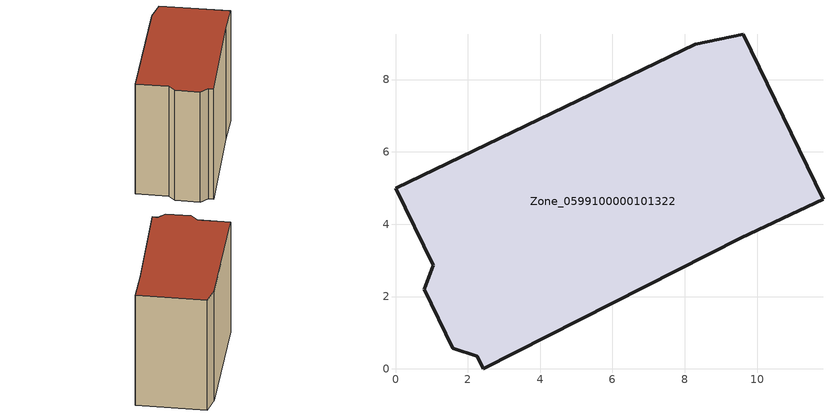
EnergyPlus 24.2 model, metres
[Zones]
Zone_0599100000101322
 floor ground (C_G): 2.26,0.35 1.59,0.57 0.8,2.2 1.04,2.86 0,4.99 8.29,8.98 9.62,9.26 11.82,4.69 9.56,3.62 2.43,0 z0
 wall outside (C_F): 9.56,3.62 11.82,4.69 9.62,9.26 8.29,8.98 0,4.99 1.04,2.86 0.8,2.2 1.59,0.57 2.26,0.35 2.43,0 9.56,3.62 z0:9.04
 roof outside (C_R): 9.62,9.26 8.29,8.98 0,4.99 1.04,2.86 0.8,2.2 1.59,0.57 2.26,0.35 2.43,0 9.56,3.62 11.82,4.69 z9.04
[BUILDING]
Pand.0599100000101322: North Axis=0; Terrain=City; Loads Convergence Tolerance Value=0.04; Temperature Convergence Tolerance Value=0.4; Solar Distribution=FullExterior; Maximum Number of Warmup Days=25; Minimum Number of Warmup Days=1
[Site:Location]
Rotterdam.The.Hague.AP_ZH_NLD Design_Conditions: Latitude=51.96; Longitude=4.45; Time Zone=1; Elevation=-4.5
[SITE:GROUNDTEMPERATURE:BUILDINGSURFACE]
18, 18, 18, 18, 18, 18, 18, 18, 18, 18, 18, 18
[MATERIAL] Thermal Absorptance=0.9; Solar Absorptance=0.7; Visible Absorptance=0.7
Name | Roughness | Thickness | Conductivity | Density | Specific Heat
G.TC.1946 | MediumSmooth | 0.15 | 1 | 540 | 1210
F.TC.1946 | Rough | 0.3 | 0.857143 | 1920 | 840
R.TC.1946 | MediumRough | 0.2 | 0.909091 | 1500 | 1000
[CONSTRUCTION]
C_G: G.TC.1946
C_F: F.TC.1946
C_R: R.TC.1946
[ZONE]
Zone_0599100000101322: Type=1; Multiplier=1; Ceiling Height=Autocalculate; Volume=Autocalculate; Floor Area=autocalculate; Part of Total Floor Area=Yes
[ZONEINFILTRATION:DESIGNFLOWRATE]
Infil_Zone_0599100000101322: Zone or ZoneList or Space or SpaceList=Zone_0599100000101322; Schedule=AlwaysOn; Design Flow Rate Calculation Method=Flow/Area; Flow Rate per Floor Area=0.003; Constant Term Coefficient=1; Temperature Term Coefficient=0; Velocity Term Coefficient=0; Velocity Squared Term Coefficient=0
[HVACTEMPLATE:ZONE:IDEALLOADSAIRSYSTEM]
Zone_0599100000101322: Maximum Heating Supply Air Temperature=50; Minimum Cooling Supply Air Temperature=13; Maximum Heating Supply Air Humidity Ratio=0.0156; Minimum Cooling Supply Air Humidity Ratio=0.0077; Heating Limit=NoLimit; Cooling Limit=NoLimit; Dehumidification Control Type=ConstantSensibleHeatRatio; Cooling Sensible Heat Ratio=0.7; Dehumidification Setpoint=60; Humidification Control Type=None; Humidification Setpoint=30; Outdoor Air Method=None; Outdoor Air Flow Rate per Person=0.00944; Outdoor Air Flow Rate per Zone Floor Area=0; Outdoor Air Flow Rate per Zone=0; Demand Controlled Ventilation Type=None; Outdoor Air Economizer Type=NoEconomizer; Heat Recovery Type=None; Sensible Heat Recovery Effectiveness=0.7; Latent Heat Recovery Effectiveness=0.65
[ZONECONTROL:THERMOSTAT]
ThermostatControl_Zone_0599100000101322: Zone or ZoneList=Zone_0599100000101322; Control Type Schedule=DualSetpointControlType; Control 1=Thermostat_Zone_0599100000101322; Temperature Difference Between Cutout And Setpoint=0
[THERMOSTATSETPOINT:DUALSETPOINT]
Thermostat_Zone_0599100000101322: Heating Setpoint Temperature Schedule=HeatingSetpoint_Zone_0599100000101322; Cooling Setpoint Temperature Schedule=CoolingSetpoint_Zone_0599100000101322
[SCHEDULE:COMPACT]
HeatingSetpoint_Zone_0599100000101322: Through: 12/31, For: AllDays, Until: 24:00, 21
CoolingSetpoint_Zone_0599100000101322: Through: 12/31, For: AllDays, Until: 24:00, 24
DualSetpointControlType: Through: 12/31, For: AllDays, Until: 24:00, 4
AlwaysOn: Through: 12/31, For: AllDays, Until: 24:00, 1
